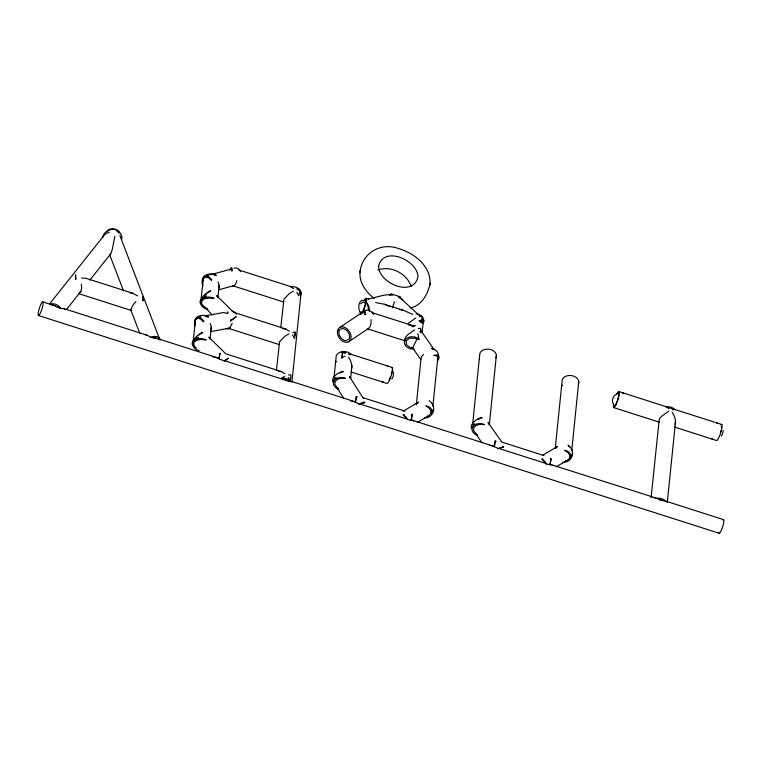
<?xml version="1.0" encoding="UTF-8"?>
<svg xmlns="http://www.w3.org/2000/svg" width="762" height="762" viewBox="0 0 762 762"><rect width="100%" height="100%" fill="white"/><g stroke="black" fill="none" stroke-linecap="round" stroke-linejoin="round"><path stroke-width="1.14" d="M371.027 319.64L370.999 323.574L370.084 326.727L368.465 328.489L348.548 341.833A8.43 6.001 56.2 0 1 337.471 333.404A8.43 6.001 56.2 0 1 346.691 328.546A8.43 6.001 56.2 0 1 348.548 341.833M75.581 279.121L75.629 275.063L75.581 279.121L76.248 278.882M143.085 300.714L143.142 296.656L143.085 300.714L142.618 300.114M360.131 271.482C358.692 282.292 366.065 292.122 374.161 298.428M429.958 284.197C431.397 266.233 413.995 252.841 398.269 248.469C380.448 242.03 361.636 253.298 359.969 272.596M192.957 343.119L195.567 319.507L197.539 318.087L200.52 319.04L203.416 321.688L204.045 321.002M201.054 299.342L203.359 278.682L205.349 277.149L208.359 277.778L211.503 280.216L211.874 279.778M210.217 323.593L211.303 327.089L210.083 339.071L208.836 337.137L225.781 353.797L281.445 371.599L284.94 373.809M218.094 281.959L219.18 285.379L217.942 297.599L216.694 295.666L233.629 312.334M276.444 370.437L279.568 341.757L285.045 336.128L289.008 333.756M280.768 327.841L283.902 299.152L289.379 293.522L293.332 291.151M290.446 377.923L289.989 381.619L224.885 360.797L224.009 361.055L228.257 358.302L224.885 360.797M294.77 335.328L295.084 332.184L292.779 332.337M301.066 292.637L291.979 382.019L290.122 381.067A7.658 1.448 -72.3 0 0 290.76 374.78L288.446 374.933M333.994 378.019L336.032 357.94A8.43 6.182 5.8 0 1 341.776 351.749L342.462 351.739A7.658 5.61 5.8 0 1 351.139 354.511L348.825 354.663M345.062 356.083L341.824 358.016L342.405 351.52A8.43 1.591 -72.3 0 0 341.547 351.901M348.567 357.207L350.93 361.598L351.939 365.855L350.634 378.714L349.415 376.533L363.398 398.478M360.407 312.992L360.274 312.82A8.43 5.105 76.2 0 1 359.645 302.6A8.43 5.105 76.2 0 1 365.979 301.762C365.627 303.219 362.217 316.011 361.083 311.696L360.388 313.163A8.43 1.591 -72.3 0 0 360.721 314.363M366.112 301.942L366.093 302.114A8.43 1.591 -72.3 0 1 361.579 313.973M418.309 328.498L420.614 328.355L420.529 332.318L419.805 331.603M419.119 320.488L419.338 321.202L420.253 320.964L421.186 322.707L422.015 319.688A8.43 2.619 -46.3 0 1 423.348 322.974M421.862 319.773L421.186 322.707M421.881 319.554L422.1 317.402A8.43 1.591 -72.3 0 0 420.91 316.592M422.119 332.832L423.301 321.221L421.396 320.669M416.328 404.689L420.938 359.321L421.405 356.807L423.472 354.406M432.911 405.975L437.855 357.302L436.569 355.825L433.797 355.435L436.169 354.93A8.43 3.991 -35.1 0 1 437.331 361.102M472.64 424.396L479.641 355.502A8.43 6.182 5.8 0 1 489.118 349.225A8.43 6.182 5.8 0 1 495.91 357.835M496.395 355.121L489.328 424.71L488.099 422.567L501.806 442.093L543.954 455.571M555.308 447.894L562.013 381.848A8.43 6.182 5.8 0 1 571.49 375.571A8.43 6.182 5.8 0 1 578.272 384.181M571.767 450.371L578.768 381.476M651.081 497.767L659.263 419.233L661.378 416.452L668.703 411.223M667.312 502.206L675.589 421.005L674.58 416.747L672.217 412.347M723.1 430.454L722.69 433.626L721.347 436.14M360.197 271.082L360.359 269.948M410.251 307.915C421.376 305.905 427.463 294.637 429.901 284.597M429.73 285.721L430.12 283.083M114.833 236.277L112.195 249.774L110.766 253.756L89.792 280.168M351.396 369.132L351.939 365.855M675.046 424.272L675.589 421.005M195.091 322.164L195.605 319.164L197.625 317.24L200.749 316.782M210.788 330.089L211.303 327.089M202.921 280.93L203.435 277.959L205.464 276.006L208.588 275.482M218.665 288.35L219.18 285.379M431.987 412.975L432.492 410.07M571.348 454.485L570.843 457.39L569.49 458.734M333.565 382.267L334.032 379.733L336.099 377.342M472.23 428.511L472.697 425.996L474.764 423.596M200.701 302.79L201.158 300.342L203.244 297.866L206.521 295.856M357.502 397.021L356.435 396.497L355.292 401.993L358.635 403.822M411.404 414.261L412.194 414.376L411.194 420.395L407.937 419.595M437.407 359.588L437.855 357.302M496.167 441.379L495.3 440.96L494.138 446.408L497.7 448.313M550.259 458.676L551.04 458.791L550.04 464.81L546.792 464.01M404.67 340.071L405.098 337.928L407.213 335.147L414.538 329.917M422.881 323.221L423.301 321.221M159.934 339.9L119.92 235.639M391.382 373.742L391.792 371.799M227.571 313.03L227.819 311.868L227.648 313.515L223.476 312.525L205.283 315.811M400.174 296.894L400.736 298.494L399.831 296.647L391.392 293.961L389.62 294.942L392.678 295.227M720.909 430.768L720.481 432.606M218.951 358.902L219.961 353.339L218.951 358.902L223.561 360.617M365.903 314.363L364.75 314.611L364.884 314.039A8.43 1.591 -72.3 0 0 362.741 312.582M355.444 402.565L356.435 396.497M420.529 332.318L420.614 328.355M411.194 420.395L412.194 414.376M494.3 446.98L495.3 440.96M550.04 464.81L551.04 458.791M66.38 309.629L80.867 291.389L81.667 288.198L81.363 284.169M394.459 301.781L392.335 307.905M139.808 333.385L130.693 309.61L133.236 304.695L135.893 301.609M236.849 280.654L235.81 283.769L234.315 285.579L218.856 289.703M230.381 321.002L236.115 316.83L230.381 321.002L230.8 319.735M232.229 323.164L229.686 328.079L211.093 331.565M389.134 380.114L390.306 377.219M416.871 339.366L412.718 347.72L410.308 347.615L406.346 344.653L406.194 340.824L409.699 338.166L415.166 338.214L416.871 339.366L418.995 339.29L417.786 333.585M391.811 379.114L393.163 376.59L393.563 373.418L392.192 369.846M389.62 294.942L390.858 293.913M201.235 299.618L202.825 297.447M193.377 341.09L196.958 336.833M49.416 304.162L103.832 235.658L105.947 233.467L109.318 232.248M362.722 312.763L363.893 311.306L364.627 312.144L364.75 314.611M617.82 393.602C620.592 392.64 615.82 407.184 614.124 405.584M363.455 312.049L364.531 310.877M417.281 403.441L418.633 402.098L403.155 411.194M555.45 448.532L557.479 446.513L542.973 455.047M79.134 293.113L80.867 291.389M417.347 422.405L428.339 415.947L430.578 413.795L430.873 411.023L430.32 409.927L429.158 408.184L425.767 405.822L428.587 406.718A8.43 6.182 5.8 0 1 432.14 413.556A8.43 6.182 5.8 0 1 424.758 417.89M203.359 296.732L206.759 293.551M549.888 464.239L655.158 497.748L661.006 500.234L666.474 501.367L723.614 519.655M215.941 275.473L215.97 275.12A8.43 6.182 5.8 0 0 207.026 274.577A8.43 6.182 5.8 0 0 202.987 280.273M360.569 303.838L362.95 302.085L365.446 303.238M408.422 323.221L415.747 317.992M110.766 253.756L109.652 254.689L123.53 290.913M419.338 321.202L421.653 319.878L420.253 320.964M195.872 319.116L197.606 317.764M208.055 317.192L208.112 316.592A8.43 6.182 5.8 0 0 199.168 316.049A8.43 6.182 5.8 0 0 195.129 321.745M618.134 392.963L614.124 395.945L612.781 398.459L612.372 401.631L614.086 406.098M566.004 460.705L565.347 460.896M207.674 292.913L210.417 290.97L210.693 291.389M198.901 335.023L202.559 332.442L202.835 332.861M339.928 327.355L363.893 311.306M198.663 337.328L195.386 339.338L193.31 341.814L192.843 344.262L194.091 346.186M290.693 381.667L281.445 378.285L284.683 376.352M556.193 466.82L567.185 460.362L569.433 458.219L569.728 455.447L569.166 454.343L568.004 452.599L564.623 450.237L567.433 451.133A8.43 6.182 5.8 0 1 570.862 458.305A8.43 6.182 5.8 0 1 562.661 462.286M412.166 326.393L414.966 325.679L412.166 326.393L413.042 326.822M230.41 327.879L228.257 328.965L226.228 328.603M478.269 419.348L482.175 417.547L479.803 418.052A8.43 3.991 -35.1 0 0 472.592 423.377A8.43 3.991 -35.1 0 0 471.992 428.577M378.028 269.977C390.801 265.243 407.051 273.568 411.156 286.455M339.604 373.113L343.491 371.465L341.252 371.837A8.43 4.21 -32.8 0 0 333.899 376.961A8.43 4.21 -32.8 0 0 333.365 382.257M503.653 446.875L497.967 448.685L503.653 446.875L502.93 446.17M655.872 498.481L656.13 498.377A8.43 6.182 5.8 0 1 665.969 501.529L666.064 501.739M364.769 402.593L361.359 402.984L358.845 404.155L364.769 402.593L363.893 401.688M427.149 416.29L428.339 415.947M42.891 301.895A7.172 1.353 -72.3 0 1 40.519 312.772A7.172 1.353 -72.3 0 1 38.5 311.401A7.172 1.353 -72.3 0 1 42.891 301.895L53.864 305.41L60.865 308.572L63.284 308.42L147.542 335.375L150.514 337.252L153.238 336.49A8.43 5.144 -21 0 1 160.125 339.804M209.921 274.815L231.219 269.129L231.953 271.196L232.172 268.967A8.43 1.591 -72.3 0 0 229.772 270.053M368.103 299.085L384.496 295.065L390.249 294.656M226.457 328.603L228.124 328.232L279.359 344.634M403.193 414.738L406.232 417.3L407.613 419.786L403.193 414.738L404.127 414.557M542.049 459.153L545.087 461.724L546.468 464.201L542.049 459.153L542.982 458.981M231.953 310.896L234.858 312.163L236.268 314.258M234.315 285.579L232.667 285.712L283.664 302.028M297.104 289.731L299.895 289.97A8.43 6.182 5.8 0 1 300.571 295.351M419.519 316.573L421.738 316.43L419.9 315.839M672.475 409.804L674.789 409.661A7.658 5.61 5.8 0 0 666.112 406.879L668.96 408.68M210.417 290.97L210.274 290.97A8.43 2.734 -45.5 0 0 202.511 297.151A8.43 2.734 -45.5 0 0 200.482 303.276M202.559 332.442L202.416 332.442A8.43 2.734 -45.5 0 0 194.653 338.623A8.43 2.734 -45.5 0 0 192.624 344.748M150.524 337.252L156.858 338.299L159.058 339.357M411.032 419.824L494.138 446.408M659.625 499.682L662.311 500.539M81.686 278.006L86.02 278.301L132.683 293.227L137.693 295.913M365.055 299.828L365.865 299.885L366.131 301.723L366.351 299.571A8.43 1.591 -72.3 0 0 363.95 300.657M214.122 275.092L216.16 275.272M213.655 297.942L213.808 298.447L208.702 297.999L204.264 298.875L201.778 300.942L201.72 303.79L202.749 305.2L212.331 314.935M205.797 339.414L205.95 339.919L200.844 339.471L196.405 340.347L193.919 342.414L193.862 345.262L196.263 348.329M408.251 324.86L411.299 325.174L413.309 326.441M282.721 328.689L285.769 329.003L289.265 331.213M278.397 371.294L281.445 371.599M653.139 497.548L655.158 497.748M205.34 316.535L208.464 316.878M350.806 400.955L355.292 401.993M489.433 445.303L490.052 445.379M372.799 313.944L373.761 314.068L373.437 313.525A8.43 6.001 56.2 0 0 365.731 310.296M129.616 292.741L132.683 293.227M145.733 335.09L147.542 335.375M212.293 356.645L218.799 358.369M375.695 302.562L384.381 304.248L403.412 310.334L412.756 314.411M491.204 445.599L493.519 446.046M50.616 304.705L54.045 305.41L58.522 307.515M399.355 309.41L403.412 310.334M152.676 337.633L156.953 338.385L217.703 357.816M366.027 298.371L368.637 299.209M238.849 270.005L291.513 286.855M297.113 288.646L299.418 289.579A7.658 1.448 -72.3 0 1 298.78 295.866L296.847 292.275M371.885 312.563L411.299 325.174M618.982 391.601L667.56 407.146M669.817 407.87L721.795 424.491M297.247 288.884L299.418 289.579A7.658 5.61 5.8 0 0 290.741 286.807L293.599 288.608M666.112 406.879L668.274 407.575M367.579 328.87L404.87 340.795M613.677 407.594L659.035 422.1M674.541 427.063L716.49 440.484A8.43 1.591 -72.3 0 0 721.071 431.616A8.43 1.591 -72.3 0 0 720.938 424.882M234.801 312.696L285.769 329.003M342.405 351.52L345.796 352.606M349.196 353.692L392.259 367.465M341.824 358.016A7.658 1.448 -72.3 0 0 342.462 351.739L344.634 352.425M348.967 353.816L351.139 354.511M350.872 371.904L386.963 383.448A8.43 1.591 -72.3 0 0 391.535 374.59A8.43 1.591 -72.3 0 0 391.401 367.856M79.019 293.741L131.321 310.467L130.693 309.61M338.899 389.153L337.175 388.601A8.43 6.182 5.8 0 1 333.889 381.114A8.43 6.182 5.8 0 1 342.881 377.542L345.462 378.371L341.071 378.247L337.404 379.371L335.194 381.524L334.87 384.286L343.452 397.888M363.093 397.716L405.108 411.156M477.726 435.321L475.85 434.721A8.43 6.182 5.8 0 1 472.573 427.234A8.43 6.182 5.8 0 1 481.555 423.662L484.365 424.567L479.85 424.396L476.098 425.491L473.85 427.644L473.554 430.416L481.917 442.732M291.103 381.295L354.692 401.641M360.359 404.136L406.098 418.767M499.386 448.608L544.954 463.182M38.386 315.487L719.109 533.238M384.381 304.248L389.763 306.629M550.402 464.239L551.964 465.03M411.556 419.824L413.89 421.015M419.157 315.373L400.145 297.828M63.284 308.42L64.989 309.524M398.288 297.018L400.736 298.494M204.121 306.857L207.169 308.724M342.462 351.739L345.319 353.539M433.292 349.596L431.597 348.415L434.416 349.32A8.43 6.182 5.8 0 1 438.036 355.94M412.556 347.729L414.004 348.948L411.642 349.006A8.43 6.182 5.8 0 1 404.851 340.395A8.43 6.182 5.8 0 1 417.347 337.957L418.995 339.29M475.278 433.264L476.974 434.435M336.499 387.106L338.128 388.268M213.808 298.447L213.617 298.294A8.43 6.182 5.8 0 0 201.12 300.733A8.43 6.182 5.8 0 0 207.912 309.343M205.95 339.919L205.759 339.766A8.43 6.182 5.8 0 0 193.443 341.9A8.43 6.182 5.8 0 0 199.139 350.653M666.474 501.367L667.35 502.091M429.206 400.602L431.33 402.546A8.43 5.896 59.5 0 1 431.978 413.747M115.548 229.486L118.92 233.048M401.707 298.704L402.879 300.257M59.131 306.391L60.865 308.572L59.131 306.391A8.43 6.325 38.5 0 0 49.568 304.438M240.697 271.691L238.897 269.338A8.43 5.182 75 0 0 234.191 268.338M420.891 330.689L434.321 349.825M412.775 348.091L420.824 359.559M416.147 314.077C416.119 312.677 421.548 315.649 422.3 316.887A8.43 6.182 5.8 0 1 423.462 319.554M569.271 446.932L568.052 445.027L570.186 446.97A8.43 5.896 59.5 0 1 570.109 458.648M292.522 334.87L294.446 338.461A7.658 1.448 -72.3 0 0 295.084 332.184M288.188 377.476L290.122 381.067A7.658 5.61 5.8 0 0 281.445 378.285M211.503 280.216L211.398 279.911A8.43 5.182 75 0 0 204.14 276.558A8.43 5.182 75 0 0 202.882 286.598M203.416 321.688L203.244 321.154A8.43 4.886 79.4 0 0 197.044 317.354A8.43 4.886 79.4 0 0 194.624 325.936M195.005 323.012L195.377 324.964M368.589 310.477L368.017 306.362L366.284 302.171L367.97 304.448L369.199 307.962L369.427 311.61M721.347 426.501L721.528 427.863M616.906 393.887A8.43 1.591 -72.3 0 1 619.201 394.373A8.43 1.591 -72.3 0 1 615.315 406.089A8.43 1.591 -72.3 0 1 613.61 403.85M298.494 289.75A8.43 1.591 -72.3 0 1 299.352 289.36M102.956 237.201A8.43 5.144 -21 0 1 112.195 229.372L115.5 229.467L118.672 231.448A8.43 6.325 38.5 0 1 121.701 239.554M119.082 232.686A8.43 5.144 -21 0 0 115.548 229.467A8.43 6.325 38.5 0 0 107.128 231.515M722.89 519.979A7.172 1.353 -72.3 0 1 722.528 527.237A7.172 1.353 -72.3 0 1 718.833 532.219M378.59 266.271C378.647 283.216 413.537 298.075 417.947 276.749C417.633 259.994 383.238 245.269 378.59 266.271M338.985 330.813C338.004 334.889 340.985 338.861 344.51 340.547L346.3 340.633L349.196 338.842C351.511 333.318 343.938 325.174 339.09 330.184L338.985 330.813M296.332 337.918L296.332 337.918M335.823 361.331L335.928 361.893L335.823 361.331M479.431 358.892L479.536 359.454L479.431 358.892M561.804 385.239L561.908 385.801L561.804 385.239M388.096 366.303L387.572 366.284L388.096 366.303M623.487 393.221L622.964 393.192L623.487 393.221M382.972 381.857L382.076 381.572L382.972 381.857M717.633 423.339L717.099 423.31L717.633 423.339M712.508 438.893L711.613 438.607L712.508 438.893"/></g></svg>
